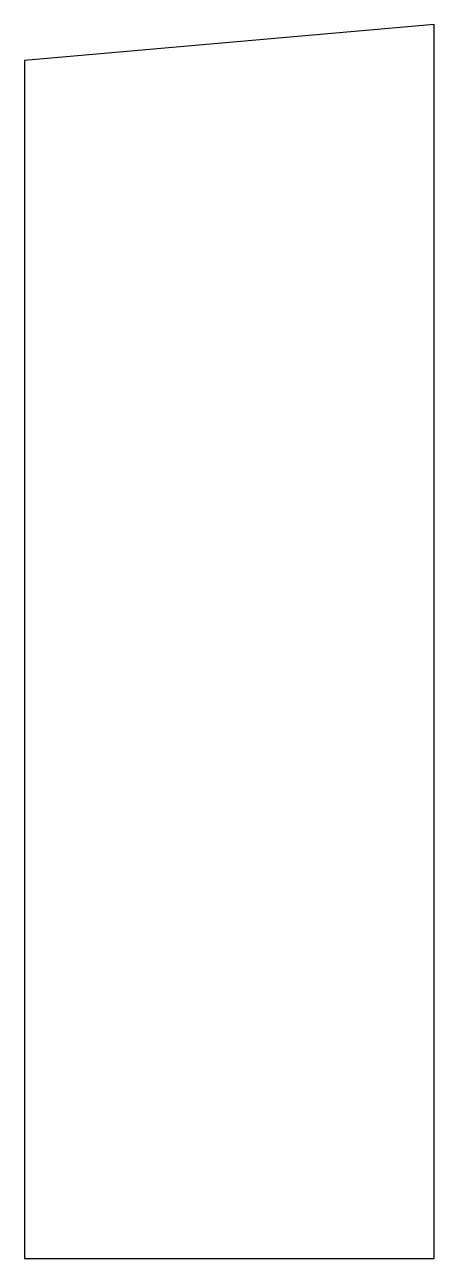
# Model space of a CAD drawing. Header units: millimetres. Extents: x -79 to -19, y -20 to 161.
import ezdxf

# ---------------------------------------------------------------- set-up
doc = ezdxf.new("R2010")
doc.units = ezdxf.units.MM

msp = doc.modelspace()

# ---------------------------------------------------------------- linework, layer by layer
msp.add_lwpolyline([(-79.3, -19.72), (-19.3, -19.72), (-19.3, 160.89), (-79.3, 155.64)], close=True)

doc.saveas('drawing.dxf')
